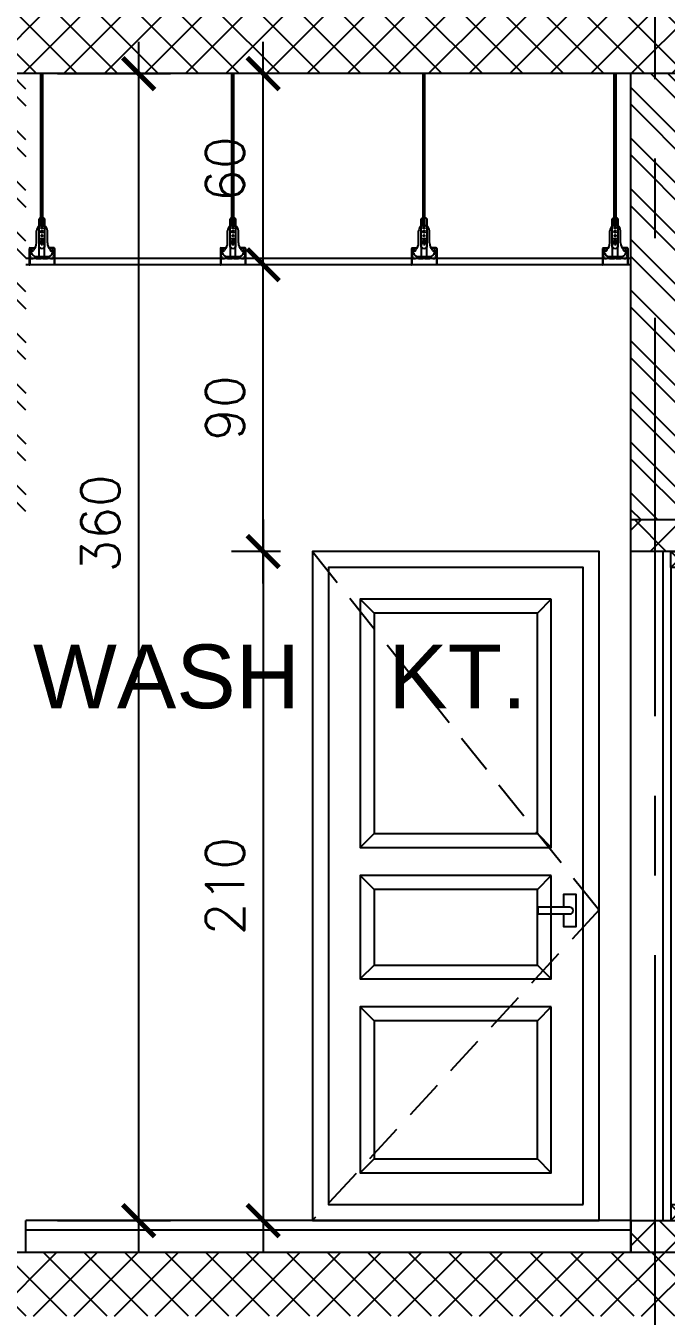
# Model space of a CAD drawing. Header units: centimetres. Extents: x -4632 to 1767, y -935 to 10443.
# Drawn here: x -1820 to -1618.9, y -718 to -313 of the extents above; entities that cross this region are included whole.
import ezdxf
from ezdxf.enums import TextEntityAlignment as Align
from ezdxf.xclip import XClip

# ---------------------------------------------------------------- set-up
doc = ezdxf.new("R2010")
doc.units = ezdxf.units.CM
doc.header["$LTSCALE"] = 100
doc.header["$MEASUREMENT"] = 0
doc.header["$XCLIPFRAME"] = 0
doc.header["$PDMODE"] = 35
doc.linetypes.add('GRID$0$XREF GRID$0$GRIDS$0$CENTER', pattern=[2, 1.25, -0.25, 0.25, -0.25])
doc.linetypes.add('HIDDEN', pattern=[0.375, 0.25, -0.125])
for name, color, linetype in [('CEILING', 161, 'Continuous'), ('CEILING HANGER', 8, 'Continuous'), ('DIM IN', 1, 'Continuous'), ('DOOR', 1, 'Continuous'), ('FINISHES', 4, 'Continuous'), ('HATCH', 8, 'Continuous'), ('TEXT', 3, 'Continuous'), ('WALL-01', 7, 'Continuous'), ('WALL-02', 3, 'Continuous'), ('WALL-03', 2, 'Continuous'), ('WINDOWS', 1, 'Continuous'), ('XREF GRID', 11, 'GRID$0$XREF GRID$0$GRIDS$0$CENTER')]:
    doc.layers.add(name, color=color, linetype=linetype)
doc.styles.add('ART', font='arial.ttf')
doc.styles.add('ROMANS', font='romans')
doc.dimstyles.new('AS-17-100', dxfattribs={"dimtxt": 12, "dimasz": 10, "dimexe": 10, "dimexo": 10, "dimgap": 6, "dimtad": 1, "dimtoh": 1, "dimdec": 0, "dimdsep": 46, "dimtxsty": 'ROMANS', "dimblk1": 'ARCHTICK', "dimblk2": 'ARCHTICK', "dimsah": 1, "dimcen": 25, "dimdle": 10, "dimclrd": 1, "dimclre": 1, "dimclrt": 2, "dimadec": 0, "dimazin": 0, "dimtfac": 1, "dimtdec": 0, "dimtofl": 0, "dimtmove": 2, "dimatfit": 3, "dimldrblk": 'ARCHTICK', "dimfxl": 1, "dimtolj": 1, "dimtzin": 0, "dimarcsym": 0})

# ---------------------------------------------------------------- blocks, each defined once
blk = doc.blocks.new('A$C3cebbd98')
at = {"layer": 'DOOR', "linetype": 'Continuous'}
for p, q in [((2.50043233485394, 205.0000648723098, 1.193201338536111e-08), (2.504974139838851, 4.999783846629725, 1.373453998050538e-08)), ((4.999891666682743, 205.0000648840041, 1.374539071380218e-08), (5.004433466990122, 5.000000111031113, 1.554791730894646e-08)), ((7.499891666683652, 204.9999567459572, 1.193201338536111e-08), (7.504433466991031, 4.999891972984187, 1.373453998050538e-08))]:
    blk.add_line(p, q, dxfattribs=at)
at = {"layer": 'WALL-01'}
blk.add_line((19.9999998035828, 220.0000000000064), (0, 220.0000000000064, 1.555876850974225e-08), dxfattribs=at)
at = {"layer": 'WALL-01', "linetype": 'Continuous'}
blk.add_line((19.9999998035828, -1.13686837721616e-13), (-1.964172042789869e-07, 0), dxfattribs=at)
at = {"layer": 'WALL-02', "color": 2}
for p, q in [((-1.964172042789869e-07, 210.0000000000064, 1.555876838750172e-08), (0, 0)), ((10.00000000010368, 210.0000000000082, 1.555876850974197e-08), (9.999999803688297, 1.818989403545856e-12))]:
    blk.add_line(p, q, dxfattribs=at)
at = {"layer": 'WALL-02', "linetype": 'Continuous'}
blk.add_lwpolyline([(0, 210.0000000000064), (19.99999980358302, 210.0000000000064), (19.99999980358302, 220.0000000000064), (0, 220.0000000000064)], close=True, dxfattribs=at)
at = {"layer": 'WINDOWS', "color": 8}
for p, q in [((2.499891667852353, 205.0001730220511, 1.192116218456531e-08), (7.499999803563696, 209.9999567447858, 1.195367203623225e-08)), ((7.499891665513132, 204.9999567459572, 1.194282130293547e-08), (2.499999805906555, 210.0001730208869, 1.193201291786211e-08)), ((2.499783529797241, 4.999675596322049, 1.191031145126851e-08), (7.499891665508585, -0.0001081264126696624, 1.194282130293544e-08)), ((7.499783527458021, 4.999891872415901, 1.193197056963867e-08), (2.499891667851443, -0.0003244025137973949, 1.192116218456531e-08))]:
    blk.add_line(p, q, dxfattribs=at)
at = {"layer": 'WINDOWS', "color": 2}
for points, elevation in [([(2.499891667852353, 205.0001730220511), (7.499891665513132, 204.9999567459572), (7.499999803563696, 209.9999567447858), (2.499999805906555, 210.0001730208869)], 1.374539071380218e-08), ([(2.499783529797241, 4.999675596322049), (7.499783527458021, 4.999891872415901), (7.499891665508585, -0.0001081264126696624), (2.499891667851443, -0.0003244025137973949)], 1.373453998050538e-08)]:
    blk.add_lwpolyline(points, close=True, dxfattribs=dict(at, elevation=elevation))
blk = doc.blocks.new('A$Ce434a269')
at = {"layer": 'DOOR'}
for p, q in [((-70.63129753698922, 205.6312975372493), (-74.99493390063617, 209.994933900889)), ((-15.00506609911099, 209.994933900889), (-19.36870246275794, 205.6312975372493)), ((-70.63129753698922, 136.4704931533415), (-74.99493390063617, 132.1068567897019)), ((-19.36870246275794, 136.4704931533415), (-15.00506609911099, 132.1068567897019)), ((-70.63129753698922, 118.9659476987799), (-74.99493390063617, 123.3295840624196)), ((-19.36870246275794, 118.9659476987799), (-15.00506609911099, 123.3295840624196)), ((-70.63129753698922, 95.19685678969836), (-74.99493390063617, 90.83322042605869)), ((-19.36870246275794, 95.19685678969836), (-15.00506609911099, 90.83322042605869)), ((-70.63129753698922, 77.69231133513676), (-74.99493390063617, 82.05594769877644)), ((-15.00506609911099, 82.05594769877644), (-19.36870246275794, 77.69231133513676)), ((-70.63129753698922, 34.36870246275794), (-74.99493390063617, 30.00506609911827)), ((-15.00506609911099, 30.00506609911827), (-19.36870246275794, 34.36870246275794))]:
    blk.add_line(p, q, dxfattribs=at)
at = {"layer": 'DOOR', "color": 2}
blk.add_lwpolyline([(0, 15), (0, 225), (-89.99999999974716, 225), (-89.99999999974716, 15.00000000000728)], close=True, dxfattribs=at)
at = {"layer": 'DOOR', "color": 8, "linetype": 'HIDDEN', "ltscale": 0.5}
blk.add_lwpolyline([(-89.99999999974716, 225), (0, 112.5), (-89.99999999974716, 15.00000000000728)], dxfattribs=at)
at = {"layer": 'DOOR'}
for points in [[(-5.005047010505223, 20.0050470105125), (-5.005047010505223, 219.9949529894948), (-84.99495298924194, 219.9949529894948), (-84.99495298924194, 20.0050470105125)], [(-15.00506609911099, 209.994933900889), (-74.99493390063617, 209.994933900889), (-74.99493390063617, 132.1068567897019), (-15.00506609911099, 132.1068567897019)], [(-19.36870246275794, 205.6312975372493), (-70.63129753698922, 205.6312975372493), (-70.63129753698922, 136.4704931533415), (-19.36870246275794, 136.4704931533415)], [(-15.00506609911099, 123.3295840624196), (-74.99493390063617, 123.3295840624196), (-74.99493390063617, 90.83322042605869), (-15.00506609911099, 90.83322042605869)], [(-19.36870246275794, 118.9659476987799), (-70.63129753698922, 118.9659476987799), (-70.63129753698922, 95.19685678969836), (-19.36870246275794, 95.19685678969836)], [(-15.00506609911099, 82.05594769877644), (-74.99493390063617, 82.05594769877644), (-74.99493390063617, 30.00506609911827), (-15.00506609911099, 30.00506609911827)], [(-19.36870246275794, 77.69231133513676), (-70.63129753698922, 77.69231133513676), (-70.63129753698922, 34.36870246275794), (-19.36870246275794, 34.36870246275794)]]:
    blk.add_lwpolyline(points, close=True, dxfattribs=at)
at = {"layer": 'DOOR', "elevation": 0.1273018777762187}
blk.add_lwpolyline([(-11.17754395789234, 111.2445493496125), (-11.17754395789234, 107.3445493497202), (-7.177543958532624, 107.3445493497202), (-7.177543958532624, 117.3445493497638), (-11.17754395789234, 117.3445493497638), (-11.17754395789234, 113.3445493496765)], dxfattribs=at)
blk.add_lwpolyline([(-19.17754395806696, 111.2445493496125), (-9.177543958940078, 111.2445493496125, 0.9999999999999999), (-9.177543958940078, 113.3445493496765), (-19.17754395806696, 113.3445493496765)], format="xyb", close=True, dxfattribs=at)
blk = doc.blocks.new('SUP')
at = {"layer": 'CEILING HANGER', "extrusion": (-6.565441055446186e-09, 1.615746940505771e-05, 0.9999999998694682)}
for p, q in [((-555.8616746720024, -4415.287711383453, 0.0220760710870105), (-555.8616747077414, -4305.435367668505, 0.02100534264414649)), ((-555.2514488226903, -4415.287711998224, 0.02207607644170619), (-555.2514487869347, -4305.435367668505, 0.02100534798921842)), ((-556.4441010715551, -4415.384870046802, 0.02207760857909572), (-556.4441000311757, -4413.18528123447, 0.02204268558459684)), ((-554.6137238621494, -4415.384871938397, 0.02207762464139294), (-554.6137240513087, -4413.186107862948, 0.02204271474141222)), ((-557.2372633987345, -4420.726332689635, 0.02216240833251109), (-557.237263398735, -4416.996090168905, 0.02210318306358973)), ((-556.4441014025856, -4422.105266022191, 0.02218430868122987), (-556.4441010715551, -4415.384870046802, 0.02207760857909572)), ((-556.3446205894273, -4415.287710815975, 0.02207606684786804), (-554.7132045334369, -4415.287712754858, 0.02207608116825662)), ((-555.8616747192925, -4414.670045381303, 0.02206626436939811), (-555.857039830399, -4414.703154263929, 0.02206679008161883)), ((-555.857039830399, -4414.703154263929, 0.02206679008161883), (-555.8432768444361, -4414.735255799491, 0.0220672998799518)), ((-555.8432768444361, -4414.735255799491, 0.0220672998799518), (-555.8208028588429, -4414.765379337937, 0.02206777834999432)), ((-555.8208028588429, -4414.765379337937, 0.02206777834999432), (-555.7903025376474, -4414.792601731966, 0.02206821082857254)), ((-555.7903025376474, -4414.792601731966, 0.02206821082857254), (-555.7527012980609, -4414.81610219341, 0.02206858427601619)), ((-555.7527012980609, -4414.81610219341, 0.02206858427601619), (-555.7091413817544, -4414.835165461633, 0.02206888732622275)), ((-555.7091413817544, -4414.835165461633, 0.02206888732622275), (-555.6609480898335, -4414.849208758824, 0.02206911071442727)), ((-555.6609480898335, -4414.849208758824, 0.02206911071442727), (-555.6095836278336, -4414.857810471359, 0.02206924773433516)), ((-555.6095836278336, -4414.857810471359, 0.02206924773433516), (-555.556609935815, -4414.860706934065, 0.02206929418558782)), ((-555.556609935815, -4414.860706934065, 0.02206929418558782), (-555.503636574826, -4414.85781189006, 0.02206924868480718)), ((-555.503636574826, -4414.85781189006, 0.02206924868480718), (-555.4522731532052, -4414.849207150968, 0.02206911251677729)), ((-555.4522731532052, -4414.849207150968, 0.02206911251677729), (-555.4040791519349, -4414.835165059665, 0.02206888999188666)), ((-555.4040791519349, -4414.835165059665, 0.02206888999188666), (-555.3605209853569, -4414.816101815089, 0.0220685877051696)), ((-555.3605209853569, -4414.816101815089, 0.0220685877051696), (-555.3229200767993, -4414.792599603918, 0.02206821488864245)), ((-555.3229200767993, -4414.792599603918, 0.02206821488864245), (-555.2924209378538, -4414.765372433603, 0.02206778286843622)), ((-555.2924209378538, -4414.765372433603, 0.02206778286843622), (-555.2699471887099, -4414.735255137438, 0.0220673048912459)), ((-555.2699471887099, -4414.735255137438, 0.0220673048912459), (-555.2561840135874, -4414.703152183174, 0.02206679531140006)), ((-555.2561840135874, -4414.703152183174, 0.02206679531140006), (-555.2515502596526, -4414.670042047363, 0.02206626966060201)), ((-554.6137244296298, -4422.104441663621, 0.0221843116251953), (-554.6137238621494, -4415.384871938397, 0.02207762464139294)), ((-553.8205608256211, -4420.726333469913, 0.0221624382717734), (-553.8205606837515, -4416.996090996483, 0.0221032130037396)), ((-559.495881784593, -4422.529900156957, 0.02219102389058963), (-559.4958810752446, -4426.154047701695, 0.02224856468352285)), ((-559.373856287354, -4422.529901008177, 0.02219102497288312), (-559.3738566183841, -4426.15404633029, 0.02224856573060863)), ((-559.2518317359136, -4422.285851054111, 0.02218715124690278), (-557.6660165835747, -4422.285852023553, 0.02218716515248028)), ((-559.2518307901145, -4422.40787877396, 0.02218908868787934), (-557.7425548149345, -4422.407876409457, 0.02218910187007036)), ((-554.6137242877589, -4419.500103103952, 0.02214296239639036), (-556.4441003622063, -4419.500100857683, 0.02214294632851693)), ((-556.352582516106, -4425.110732249355, 0.02223202743798597), (-556.3525823269455, -4421.205926860206, 0.02217003062483556)), ((-556.2915702876758, -4421.205927474974, 0.02217003116895679), (-556.3525823269455, -4421.205927002078, 0.02217003062708805)), ((-556.2305561676471, -4421.14491723273, 0.02216906304035726), (-556.2305573026059, -4420.595800792785, 0.02216034468796276)), ((-554.8882801432698, -4420.534792158401, 0.022159387807499), (-556.1695437973473, -4420.534790881573, 0.02215937656456851)), ((-555.2360524888308, -4420.26633394119, 0.02215512243529172), (-555.8217733906752, -4420.266334508668, 0.02215511731387065)), ((-555.2360523942504, -4420.022285713205, 0.02215124766790188), (-555.8217720192661, -4420.022286186104, 0.0221512425450806)), ((-555.7430976058731, -4421.205929011901, 0.02217003599744156), (-555.7729632485268, -4420.77883948788, 0.02216325481162251)), ((-555.2848618743388, -4420.778842490788, 0.02216325913458923), (-555.7729632485268, -4420.77883948788, 0.02216325481162251)), ((-555.7430976058731, -4421.205929011901, 0.02217003599744156), (-555.3147273751223, -4421.205930737981, 0.02217003977690464)), ((-555.3147273751223, -4421.205930737981, 0.02217003977690464), (-555.2848618743388, -4420.778842490788, 0.02216325913458923)), ((-554.8272674892297, -4421.144916854413, 0.02216907532569316), (-554.8272677256795, -4420.595805238041, 0.02216035704998098)), ((-554.7052428904992, -4421.205930572471, 0.02217004511276322), (-554.7662550243497, -4421.205929981343, 0.02217004456901653)), ((-554.7052439308789, -4425.110731871038, 0.02223204186114013), (-554.7052428904992, -4421.205930596114, 0.02217004511309357)), ((-551.8059930086331, -4422.285851668878, 0.0221872164749541), (-553.3918075934922, -4422.285852685613, 0.02218720260091621)), ((-551.8059936234027, -4422.407874659739, 0.02218915384083452), (-553.3152703552222, -4422.407875558245, 0.02218914063527096)), ((-551.6839683626125, -4422.529900960888, 0.0221910923279644), (-551.6839680788736, -4426.154045904676, 0.02224863307973371)), ((-551.5619429599533, -4422.529904129314, 0.02219109344713757), (-551.5619430072439, -4426.154046826836, 0.02224863416314971)), ((-559.4958810752446, -4426.154047701695, 0.02224856468352285), (-559.495881879174, -4427.618347378821, 0.02227181345126885)), ((-559.3738565710936, -4423.35517208254, 0.02220412784786372), (-559.4958811698241, -4423.355173572174, 0.02220412680269896)), ((-559.3738566183841, -4426.15404633029, 0.02224856573060863), (-559.3738563819345, -4427.618348135456, 0.02227181453210573)), ((-558.9243093764586, -4423.146129892111, 0.02220081281087902), (-558.9243099439385, -4423.407472318238, 0.02220496215912424)), ((-558.7317858524691, -4424.206305609929, 0.02221764696627768), (-558.9035207104287, -4423.565385125063, 0.02220746953171588)), ((-558.5689120451794, -4423.159920093443, 0.02220103487165298), (-558.5967181155332, -4423.083524346748, 0.02219982168851709)), ((-558.3969132619577, -4423.280354472705, 0.02220294852160439), (-558.3965026905327, -4423.280356860845, 0.02220294856302701)), ((-556.230556687837, -4425.110732225712, 0.02223202850648227), (-557.553114927309, -4425.110732509451, 0.02223201692662885)), ((-554.8272681512899, -4425.110731658235, 0.02223204078885876), (-556.230556687837, -4425.110732225712, 0.02223202850648227)), ((-555.0713192403489, -4425.476807014951, 0.02223785085013904), (-555.9865070647676, -4425.476807724301, 0.02223784284529864)), ((-553.5047096753681, -4425.110733644415, 0.02223205240470875), (-554.8272681512899, -4425.110731658235, 0.02223204078885876)), ((-552.660912097359, -4423.280355631311, 0.02220299878160961), (-552.6613227633637, -4423.280355820471, 0.02220299878106098)), ((-552.4889126047873, -4423.15992073186, 0.02220108813657681), (-552.4611072910731, -4423.083524039359, 0.02219987542548034)), ((-552.3260378044082, -4424.206306957693, 0.02221770309579237), (-552.1543040814081, -4423.565384344778, 0.02220752863593646)), ((-552.1335148951883, -4423.146127622196, 0.02220087225553981), (-552.1335154626678, -4423.407472743853, 0.02220502164653701)), ((-551.6839681261629, -4423.355171656929, 0.02220419519694293), (-551.5619431964028, -4423.355172579086, 0.02220419628035769)), ((-551.6839680788736, -4426.154045904676, 0.02224863307973371), (-551.6839684099034, -4427.618347899013, 0.02227188188413909)), ((-551.5619430072439, -4426.154046826836, 0.02224863416314971), (-551.5619433855635, -4427.618346243861, 0.02227188292681501)), ((-559.495881879174, -4427.618347402464, 0.02227181345159914), (-559.3738563819345, -4427.618348182745, 0.02227181453276637)), ((-551.5619433382737, -4427.618346338443, 0.02227188292822694), (-551.6839684571936, -4427.618348040882, 0.02227188188648124))]:
    blk.add_line(p, q, dxfattribs=at)
at = {"layer": 'CEILING HANGER', "extrusion": (-6.565441055446186e-09, 1.615746940505771e-05, 0.9999999998694682), "const_width": 0.2440502024312832, "elevation": -0.06971492343959416}
blk.add_lwpolyline([(-558.5797820677037, -4423.042405715765, 0.9999999999999998), (-559.0678825433828, -4423.042405053701), (-559.0678824488034, -4423.217503977483, 0.2679491924311169), (-558.9916170805083, -4423.349601668542, -0.5773502691896479), (-558.9916170805088, -4423.613793693053, 0.2679491924311232), (-559.0678823069334, -4423.745890154567), (-559.0678823542236, -4424.035073030886, 0.2679491924311419), (-558.9916173642481, -4424.167168310147, -0.5773502691897009), (-558.9916173642488, -4424.431360121866, 0.2679491924311387), (-559.0678821650637, -4424.563459137034), (-559.0678827325429, -4424.85263957792, 0.2679491924311386), (-558.9916171277979, -4424.984737150748, -0.5773502691895802), (-558.9916167021885, -4425.24892884423, 0.2679491924310527), (-559.0678829689928, -4425.381023295932), (-559.0678825906732, -4425.696453092645, 0.4142135623731117), (-558.9153511920235, -4425.848984633169), (-558.2304367162336, -4425.848982386897, 0.2475285480659973), (-558.1045626675409, -4425.782604403249, -0.2475285480660123), (-557.9786901321269, -4425.716221666963), (-557.551682372388, -4425.716218664052, -0.2475285480660569), (-557.4258086074361, -4425.782602156976, 0.2475285480659878), (-557.2999359774418, -4425.848980849969), (-555.7931046094085, -4425.848986099151, 0.2679491924311233), (-555.6610078641546, -4425.772717586079, -0.5773502691896271), (-555.3968163125354, -4425.772716522059, 0.267949192431123), (-555.2647200401811, -4425.848983450915), (-553.7578892869174, -4425.848981275573, 0.2475285480659966), (-553.6320163258938, -4425.78260121117, -0.2475285480660183), (-553.5061422299106, -4425.716223062021), (-553.0791346120426, -4425.716220059112, -0.2475285480676973), (-552.9532612726993, -4425.782603552025, 0.2475285480676879), (-552.8273882643856, -4425.848982268668), (-552.1424731738261, -4425.848982505115, 0.4142135623731118), (-551.9899423899456, -4425.696450586272), (-551.9899413495664, -4425.381025565848, 0.2679491924310526), (-552.0662080892703, -4425.248927922074, -0.5773502691895805), (-552.0662079001106, -4424.984736228596, 0.2679491924311383), (-551.9899422480754, -4424.852641966066), (-551.9899413968567, -4424.563456275991, 0.2679491924311419), (-552.0662080892713, -4424.431358892325, -0.577350269189703), (-552.0662080419805, -4424.167167151541, 0.2679491924311351), (-551.9899426263952, -4424.035072983594), (-551.9899415860166, -4423.745887482684, 0.2679491924311169), (-552.0662074272116, -4423.61379473343, -0.57735026918965), (-552.0662072853415, -4423.349602945366, 0.26794919243112), (-551.9899424845256, -4423.217503906544), (-551.9899407820865, -4423.042407229043, 0.9999999999999996), (-552.4780414942156, -4423.042408813255)], format="xyb", dxfattribs=at)
at = {"layer": 'CEILING HANGER', "extrusion": (-6.565441055446186e-09, 1.615746940505771e-05, 0.9999999998694682)}
for centre, radius in [((-555.5289124430645, -4417.240112451817, -0.04926070229982382), 0.3416702834037965), ((-555.5289125849346, -4418.460363877464, -0.04926104447477821), 0.2516767712572607), ((-555.5289113553953, -4416.019863485247, -0.04926036012537647), 0.2516767712572607)]:
    blk.add_circle(centre, radius, dxfattribs=at)
for centre, radius, start, end in [((-555.5293459028295, -4414.14664010689, -0.04925983484909668), 1.32702313133537, 104.5031346958014, 133.5769546934367), ((-555.5293459028295, -4414.14664010689, -0.04925983484909668), 1.32702313133537, 46.37131391906877, 77.91645815812764), ((-554.3742710121227, -4417.404631807819, -0.04926074590044033), 2.891994898810706, 132.9461953011324, 171.8788421997344), ((-556.6835531646561, -4417.404633131942, -0.04926075096635775), 2.891994898810706, 8.121157800239335, 47.05378470023463), ((-559.2518311210006, -4422.529901498867, -0.04926219379481667), 0.2440502024312832, 89.99999999999952, 179.9999726791131), ((-559.2518311210006, -4422.529901498867, -0.04926219379481667), 0.1220251012156416, 89.99999999999952, 179.9999726791131), ((-560.2878907568154, -4420.726331619516, -0.04926169032191171), 3.050627530391041, 315.5754556044096, 359.9999726791131), ((-555.5293452880607, -4421.143906900362, -0.04926179697753016), 1.327023208500847, 226.4230358901178, 313.6286860809345), ((-556.2915685850937, -4421.144916446417, -0.04926179893257202), 0.06101255060782081, 269.9999999999995, 359.9999726791131), ((-556.1695450740324, -4420.595800975837, -0.04926164468566113), 0.06101255060782081, 89.99999999999952, 179.9999726791131), ((-555.8217729176321, -4420.144308957992, -0.04926151731813203), 0.1220251012156416, 89.99999999999952, 269.9999999999995), ((-555.2360522995275, -4420.144310731367, -0.04926151603389552), 0.1220251012156416, 269.9999999999995, 89.99999999999952), ((-554.888280426866, -4420.595804711748, -0.04926164187615442), 0.06101255060782081, 359.9999726791131, 89.99999999999952), ((-554.7662551187867, -4421.144916919312, -0.04926179558694533), 0.06101255060782081, 179.9999726791131, 269.9999999999995), ((-550.7699337037036, -4420.726331075682, -0.04926166944337519), 3.050627530391041, 179.9999726791131, 224.4245927869441), ((-551.8059941907383, -4422.529899749133, -0.04926217746125455), 0.2440502024312832, 359.9999726791131, 89.99999999999952), ((-551.8059931030691, -4422.529899607262, -0.04926217746125743), 0.1220251012156416, 359.9999726791131, 89.99999999999952), ((-558.3141842546157, -4423.407471130239, -0.04926243782048277), 0.6101255060782078, 179.9999726791131, 195.0000051866606), ((-558.7412713196157, -4423.146128254833, -0.04926236547311089), 0.1830376518234623, 102.9976300964304, 179.9999726791131), ((-557.4747552757401, -4423.624784239971, -0.04926249691667202), 1.372782388675968, 195.0000051866606, 269.9999999999995), ((-558.7549940145336, -4423.08667598028, -0.04926234883207901), 0.1220251012156416, 77.00239959676622, 102.9976300964304), ((-558.7687156217822, -4423.146130146431, -0.04926236553397784), 0.1830376518234623, 19.99999657725749, 77.00239959676622), ((-558.3969121741454, -4423.097318325489, -0.04926235103085637), 0.1830376518234623, 199.9999965772575, 269.9999999999995), ((-558.3965018391698, -4423.097315819124, -0.04926235102920834), 0.1830376518234623, 269.9999999999995, 357.8495973910383), ((-557.8477757304768, -4423.117921094687, -0.0492623556035784), 0.3660753036469248, 135.5754556044097, 177.8495973910383), ((-555.9865069700435, -4425.110732078305, -0.04926291033195845), 0.3660753036469248, 179.9999726791131, 269.9999999999995), ((-555.0713190983352, -4425.110731392602, -0.0492629083241849), 0.3660753036469248, 269.9999999999995, 359.9999726791131), ((-553.5830686172995, -4423.624788306905, -0.04926248838113804), 1.372782388675968, 269.9999999999995, 344.9999948133394), ((-553.2100479261145, -4423.117920645433, -0.0492623454300529), 0.3660753036469248, 2.150375307292657, 44.42459278694412), ((-552.6613226686404, -4423.097317403332, -0.04926233844913304), 0.1830376518234623, 182.1503753072926, 269.9999999999995), ((-552.6609119080554, -4423.097317190524, -0.0492623384482174), 0.1830376518234623, 269.9999999999995, 340.000016259355), ((-552.2891077037781, -4423.146129271558, -0.04926235132016004), 0.1830376518234623, 102.9976300964304, 160.0000162593551), ((-552.3028299730864, -4423.086679550669, -0.04926233467970804), 0.1220251012156416, 77.00239959676622, 102.9976300964304), ((-552.3165523842644, -4423.146128680436, -0.04926235138024148), 0.1830376518234623, 359.9999726791131, 77.00239959676622), ((-552.7436408206734, -4423.407473187349, -0.04926242560150119), 0.6101255060782078, 344.9999948133394, 359.9999726791131)]:
    blk.add_arc(centre, radius, start, end, dxfattribs=at)
blk = doc.blocks.new('FALSE CEILING')
at = {"xscale": -1}
for p in [(-1545.111209873657, 4427.618346370236, -0.02227188292873169), (-1485.111209873657, 4427.618346370236, -0.02227188292873169), (-1425.111209873657, 4427.618346338442, -0.02227188292822694), (-1365.111209873657, 4427.618346370236, -0.02227188292873169), (-1305.111209873657, 4427.618346370236, -0.02227188292873169), (-1245.111209873657, 4427.618346338442, -0.02227188292822694), (-1185.111209873657, 4427.618346370236, -0.02227188292873169), (-1125.111209873657, 4427.618346370236, -0.02227188292873169), (-1065.111209873657, 4427.618346338442, -0.02227188292822694), (-1005.111209873657, 4427.618346370236, -0.02227188292873169), (-945.1112098736567, 4427.618346370236, -0.02227188292873169), (-885.1112098736567, 4427.618346370236, -0.02227188292873169), (-825.1112098736567, 4427.618346370236, -0.02227188292873169), (-765.1112098736567, 4427.618346338442, -0.02227188292822694), (-705.1112098736567, 4427.618346370236, -0.02227188292873169), (-645.1112098736567, 4427.618346370236, -0.02227188292873169), (-585.1112098736567, 4427.618346338442, -0.02227188292822694), (-525.1112098736567, 4427.618346370236, -0.02227188292873169), (-465.1112098736567, 4427.618346370236, -0.02227188292873169), (-405.1112098736567, 4427.618346338442, -0.02227188292822694), (-345.1112098736567, 4427.618346370236, -0.02227188292873169), (-285.1112098736567, 4427.618346370236, -0.02227188292873169), (-225.1112098736567, 4427.618346338442, -0.02227188292822694), (-165.1112098736567, 4427.618346370236, -0.02227188292873169), (-105.1112098736567, 4427.618346370236, -0.02227188292873169), (-45.11120987365666, 4427.618346338442, -0.02227188292822694), (14.88879012634334, 4427.618346370236, -0.02227188292873169), (74.88879012634334, 4427.618346370236, -0.02227188292873169), (134.8887901263433, 4427.618346338442, -0.02227188292822694), (194.8887901263433, 4427.618346370236, -0.02227188292873169), (254.8887901263433, 4427.618346338442, -0.02227188292822694), (314.8887901263433, 4427.618346338442, -0.02227188292822694), (374.8887901263433, 4427.618346370236, -0.02227188292873169), (434.8887901263433, 4427.618346338442, -0.02227188292822694)]:
    blk.add_blockref('SUP', p, dxfattribs=at)
blk = doc.blocks.new('_ARCHTICK')
at = {"color": 0, "linetype": 'ByBlock', "const_width": 0.15}
blk.add_lwpolyline([(-0.5, -0.5), (0.5, 0.5)], dxfattribs=at)
blk = doc.blocks.new('*D27')
at = {"layer": 'Defpoints', "color": 0, "transparency": 16777216}
for p in [(-1730.000000000026, -477.985310107306), (-1745.451475338886, -687.9853101072987), (-1730.000000000043, -687.9853101072987)]:
    blk.add_point(p, dxfattribs=at)
at = {"layer": 'DIM IN', "color": 1, "lineweight": -2, "transparency": 16777216}
for p, q in [((-1745.451475338886, -467.985310107306), (-1745.451475338886, -697.9853101072987)), ((-1740.000000000026, -477.985310107306), (-1755.451475338886, -477.985310107306)), ((-1740.000000000043, -687.9853101072987), (-1755.451475338886, -687.9853101072987))]:
    blk.add_line(p, q, dxfattribs=at)
at = {"layer": 'DIM IN', "color": 1, "lineweight": -2, "transparency": 16777216, "xscale": 10, "yscale": 10, "zscale": 10}
for p, rotation in [((-1745.451475338886, -477.985310107306), 90), ((-1745.451475338886, -687.9853101072987), 270)]:
    blk.add_blockref('_ARCHTICK', p, dxfattribs=dict(at, rotation=rotation))
at = {"layer": 'DIM IN', "color": 2, "transparency": 16777216, "insert": (-1757.451475338886, -582.9853101073018), "char_height": 12, "attachment_point": 5, "rotation": 90, "style": 'ROMANS'}
blk.add_mtext('\\A1;210', dxfattribs=at)
blk = doc.blocks.new('*D28')
at = {"layer": 'Defpoints', "color": 0, "transparency": 16777216}
for p in [(-1745.451475338891, -387.9853101067395), (-1730.000000002589, -387.9853101067395, 0.0005532291570754383), (-1730.000000000026, -477.985310107306)]:
    blk.add_point(p, dxfattribs=at)
at = {"layer": 'DIM IN', "color": 1, "lineweight": -2, "transparency": 16777216}
for p, q in [((-1745.451475338891, -487.985310107306), (-1745.451475338891, -377.9853101067394)), ((-1740.000000002589, -387.9853101067395), (-1755.451475338891, -387.9853101067395)), ((-1740.000000000026, -477.985310107306), (-1755.451475338891, -477.985310107306))]:
    blk.add_line(p, q, dxfattribs=at)
at = {"layer": 'DIM IN', "color": 1, "lineweight": -2, "transparency": 16777216, "xscale": 10, "yscale": 10, "zscale": 10}
for p, rotation in [((-1745.451475338891, -387.9853101067395), 90), ((-1745.451475338891, -477.985310107306), 270)]:
    blk.add_blockref('_ARCHTICK', p, dxfattribs=dict(at, rotation=rotation))
at = {"layer": 'DIM IN', "color": 2, "transparency": 16777216, "insert": (-1757.451475338891, -432.9853101070221), "char_height": 12, "attachment_point": 5, "rotation": 90, "style": 'ROMANS'}
blk.add_mtext('\\A1;90', dxfattribs=at)
blk = doc.blocks.new('*D29')
at = {"layer": 'Defpoints', "color": 0, "transparency": 16777216}
for p in [(-1745.451475338886, -327.9853101067394, 0.001063385055241547), (-1745.451475338892, -327.9853101067394), (-1730.000000002589, -387.9853101067395, 0.0005532291570754383)]:
    blk.add_point(p, dxfattribs=at)
at = {"layer": 'DIM IN', "color": 1, "lineweight": -2, "transparency": 16777216}
for p, q in [((-1745.451475338892, -397.9853101067395), (-1745.451475338892, -317.9853101067394)), ((-1740.000000002589, -387.9853101067395), (-1755.451475338892, -387.9853101067395))]:
    blk.add_line(p, q, dxfattribs=at)
at = {"layer": 'DIM IN', "color": 1, "lineweight": -2, "transparency": 16777216, "xscale": 10, "yscale": 10, "zscale": 10}
for p, rotation in [((-1745.451475338892, -327.9853101067394), 90), ((-1745.451475338892, -387.9853101067395), 270)]:
    blk.add_blockref('_ARCHTICK', p, dxfattribs=dict(at, rotation=rotation))
at = {"layer": 'DIM IN', "color": 2, "transparency": 16777216, "insert": (-1757.451475338891, -357.9853101067388), "char_height": 12, "attachment_point": 5, "rotation": 90, "style": 'ROMANS'}
blk.add_mtext('\\A1;60', dxfattribs=at)
blk = doc.blocks.new('*D47')
at = {"layer": 'Defpoints', "color": 0, "transparency": 16777216}
for p in [(-1820.000000196442, -327.9853101067394, 0.001063385055241547), (-1820.000000000001, -687.985310107306), (-1784.573104835809, -687.9853101073058)]:
    blk.add_point(p, dxfattribs=at)
at = {"layer": 'DIM IN', "color": 1, "lineweight": -2, "transparency": 16777216}
for p, q in [((-1784.573104835809, -317.9853101067394), (-1784.573104835809, -697.9853101073058)), ((-1810.000000196442, -327.9853101067394), (-1774.573104835809, -327.9853101067394)), ((-1810.000000000001, -687.985310107306), (-1774.573104835809, -687.9853101073058))]:
    blk.add_line(p, q, dxfattribs=at)
at = {"layer": 'DIM IN', "color": 1, "lineweight": -2, "transparency": 16777216, "xscale": 10, "yscale": 10, "zscale": 10}
for p, rotation in [((-1784.573104835809, -327.9853101067394), 90), ((-1784.573104835809, -687.9853101073058), 270)]:
    blk.add_blockref('_ARCHTICK', p, dxfattribs=dict(at, rotation=rotation))
at = {"layer": 'DIM IN', "color": 2, "transparency": 16777216, "insert": (-1796.573104835806, -469.15112251764), "char_height": 12, "attachment_point": 5, "rotation": 90, "style": 'ROMANS'}
blk.add_mtext('\\A1;360', dxfattribs=at)

msp = doc.modelspace()

# ---------------------------------------------------------------- hatches: boundary and pattern name
at = {"layer": 'HATCH'}
h = msp.add_hatch(dxfattribs=at)
h.set_pattern_fill('ANSI37', color=256, scale=72, angle=360)
h.set_pattern_definition([(45, (-5, -65), (-6.363961030678927, 6.36396103067893), []), (134.9999999999999, (-5, -65), (-6.36396103067893, -6.363961030678926), [])])
h.paths.add_polyline_path([(-629.9999999999883, -327.9853100977077), (-629.9999999999883, -307.9853100982738), (-2009.999999999979, -307.985310098241), (-2009.999999999979, -327.9853100976749)])
at = {"layer": 'HATCH', "linetype": 'Continuous', "ltscale": 15}
h = msp.add_hatch(dxfattribs=at)
h.set_pattern_fill('ANSI32', color=256, scale=30, angle=630)
h.set_pattern_definition([(314.9999999999999, (-5, 0), (7.954951288348664, 7.954951288348657), []), (314.9999999999999, (-5.000000000000003, -5.30330085), (7.954951288348664, 7.954951288348657), [])])
h.paths.add_polyline_path([(-1819.999999999999, -327.9853101067393), (-1829.999999999999, -327.9853101067393), (-1830.000000147337, -467.9853101072993), (-1820.000000147337, -467.9853101072993)])
h = msp.add_hatch(dxfattribs=at)
h.set_pattern_fill('ANSI32', color=256, scale=30, angle=630)
h.set_pattern_definition([(314.9999999999999, (-5.411364113321952, -1.13686837721616e-13), (7.954951288348664, 7.954951288348657), []), (314.9999999999999, (-5.411364113321954, -5.303300850000114), (7.954951288348664, 7.954951288348657), [])])
h.paths.add_polyline_path([(-1610.000000196443, -327.9853101067393), (-1630.000000000025, -327.9853101067393), (-1630.000000000025, -467.9853101072993), (-1610.000000196443, -467.9853101072993)])
at = {"layer": 'HATCH'}
h = msp.add_hatch(dxfattribs=at)
h.set_pattern_fill('ANSI37', color=256, scale=72, angle=360)
h.set_pattern_definition([(45, (-424.9999999991298, -30.00000000000011), (-6.363961030678927, 6.36396103067893), []), (134.9999999999999, (-424.9999999991298, -30.00000000000011), (-6.36396103067893, -6.363961030678926), [])])
h.paths.add_polyline_path([(-1610.000000000025, -467.9853101072993), (-1629.999999803608, -467.9853101072993), (-1629.999999803608, -477.9853101072993), (-1610.000000000025, -477.9853101072993)])
h = msp.add_hatch(dxfattribs=at)
h.set_pattern_fill('ANSI37', color=256, scale=72, angle=360)
h.set_pattern_definition([(225, (-1691.595556413647, -1763.046506202804), (6.363961030678927, -6.36396103067893), []), (314.9999999999999, (-1691.595556413647, -1763.046506202804), (6.36396103067893, 6.363961030678926), [])])
h.paths.add_polyline_path([(-1610.000000196443, -687.9853101073056), (-1630.000000000025, -687.9853101073056), (-1630.000000000025, -697.9853101071556), (-1610.000000196443, -697.9853101071556)])
h = msp.add_hatch(dxfattribs=at)
h.set_pattern_fill('ANSI37', color=256, scale=72, angle=360)
h.set_pattern_definition([(45, (-5, 0), (-6.363961030678927, 6.36396103067893), []), (134.9999999999999, (-5, 0), (-6.36396103067893, -6.363961030678926), [])])
h.paths.add_polyline_path([(-2004.999999999978, -747.9853101069699), (-1980.000000000025, -747.9853101069699), (-1980.000000000025, -717.9853101073054), (-660.0000000000116, -717.9853101073054), (-660.0000000000116, -747.9853101069698), (-629.9999999999881, -747.9853101069698), (-629.9999999999881, -697.9853101073054), (-2004.999999999978, -697.9853101073054)])

# ---------------------------------------------------------------- linework, layer by layer
at = {"layer": 'CEILING'}
for p, q in [((-1630.000000000025, -385.9853101067393, 0.001014325679460399), (-1820, -385.9853101067392, -2.397586332247847e-08)), ((-1630.000000000025, -387.9853101067393, 0.001014325679460399), (-1820, -387.9853101067392, -2.397586332247847e-08))]:
    msp.add_line(p, q, dxfattribs=at)
at = {"layer": 'FINISHES'}
for p, q in [((-1630.000000000025, -687.9853101073057), (-1820, -687.9853101073057)), ((-1630.000000000026, -690.9853101073055), (-1820, -690.9853101073057))]:
    msp.add_line(p, q, dxfattribs=at)
at = {"layer": 'WALL-01'}
for p, q in [((-629.9999999999883, -327.9853101067392, 0.001063385055241547), (-2009.999999999979, -327.9853101067392, 0.001063385055241547)), ((-1630.000000000025, -467.9853101072993), (-1630.000000000025, -327.9853101067395)), ((-1820, -697.9853101073057, -2.397586331900903e-08), (-1820, -687.9853101073056, -2.397586331900903e-08)), ((-1630.000000000025, -697.9853101073056), (-1630.000000000026, -687.9853101073058)), ((-629.9999999999883, -697.9853101073054, 2.397586331900903e-08), (-2004.999999999978, -697.9853101073054, 2.397586331900903e-08))]:
    msp.add_line(p, q, dxfattribs=at)
at = {"layer": 'WALL-01', "linetype": 'ByBlock'}
msp.add_line((-1630.000000000025, -687.9853101073057), (-1630.000000000025, -697.9853101071557), dxfattribs=at)
at = {"layer": 'WALL-03'}
msp.add_line((-1630.000000000025, -687.9853101073057), (-1630.000000000025, -477.9853101072993), dxfattribs=at)
at = {"layer": 'XREF GRID'}
msp.add_line((-1622.500000000025, -4.681862693715061, -0.00167551085159826), (-1622.500000000026, -747.9853101127529, -0.002988546137496176), dxfattribs=at)

# ---------------------------------------------------------------- block references
at = {"layer": 'CEILING'}
ref = msp.add_blockref('FALSE CEILING', (-1064.52119112888, -387.9853083415192, 0.001063453451867506), dxfattribs=dict(at, xscale=-1))
XClip(ref).set_block_clipping_path([(561.2358173563496, -1.8125010683434084e-06), (769.3791402138577, 59.99999823478083)])
at = {"layer": 'FINISHES', "color": 4, "xscale": -1}
msp.add_blockref('A$C3cebbd98', (-1610.000000196443, -687.9853101073056), dxfattribs=at)
at = {"layer": 'WALL-01'}
msp.add_blockref('A$Ce434a269', (-1640.000000000278, -702.9853101073057), dxfattribs=at)

# ---------------------------------------------------------------- texts
at = {"layer": 'TEXT', "color": 3, "style": 'ART'}
for s, p in [('WASH', (-1775.845722021196, -517.1715101643222, 1.032622134023512e-08)), ('KT.', (-1684.467776190918, -517.1715101643222, 1.032622134023512e-08))]:
    msp.add_text(s, height=20, dxfattribs=at).set_placement(p, align=Align.MIDDLE_CENTER)

# ---------------------------------------------------------------- dimensions: what is measured, and where the dimension line sits
at = {"layer": 'DIM IN'}
dim = msp.add_linear_dim(base=(-1784.573104835809, -687.9853101073058), p1=(-1820.000000196442, -327.9853101067393, 0.001063385055241547), p2=(-1820, -687.9853101073057), angle=90, dimstyle='AS-17-100', dxfattribs=at)
dim.commit()
dim.dimension.update_dxf_attribs({"geometry": '*D47', "text_midpoint": (-1796.573104835806, -469.15112251764), "dimtype": 160})
for base, p1, p2, picture, middle in [((-1745.451475338892, -327.9853101067394), (-1730.000000002588, -387.9853101067392, 0.0005532291570754383), (-1745.451475338885, -327.9853101067393, 0.001063385055241547), '*D29', (-1757.451475338891, -357.9853101067388)), ((-1745.451475338891, -387.9853101067395), (-1730.000000000025, -477.9853101073057), (-1730.000000002588, -387.9853101067392, 0.0005532291570754383), '*D28', (-1757.451475338891, -432.9853101070221)), ((-1745.451475338886, -687.9853101072987), (-1730.000000000025, -477.9853101073057), (-1730.000000000043, -687.9853101072985), '*D27', (-1757.451475338886, -582.9853101073018))]:
    dim = msp.add_linear_dim(base=base, p1=p1, p2=p2, angle=90, dimstyle='AS-17-100', dxfattribs=at)
    dim.commit()
    dim.dimension.update_dxf_attribs({"geometry": picture, "text_midpoint": middle})

doc.saveas('drawing.dxf')
